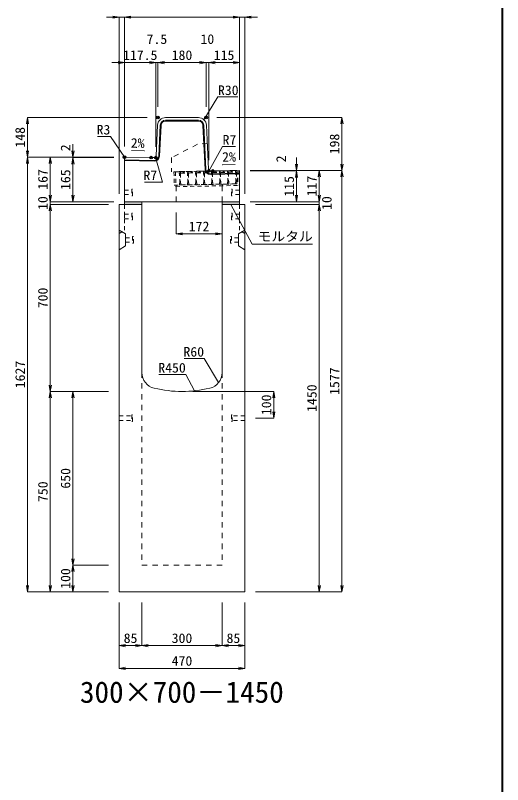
# Model space of a CAD drawing. Units: millimetres at full size. Extents: x -22536 to 51867, y -19720 to 38340.
# Drawn here: x 22776 to 24600, y 11929 to 14807 of the extents above; entities that cross this region are included whole.
import ezdxf
from ezdxf.enums import TextEntityAlignment as Align

# ---------------------------------------------------------------- set-up
doc = ezdxf.new("R2010")
doc.units = ezdxf.units.MM
doc.header["$LTSCALE"] = 20
doc.header["$PDMODE"] = 32
doc.header["$PDSIZE"] = 10
doc.linetypes.add('USER1', pattern=[2, 1, -1])
doc.linetypes.add('USER2', pattern=[1.35, 0.75, -0.6])
for name, color, linetype, lineweight in [('インサート', 3, 'USER2', 9), ('グレーチング', 7, 'USER2', 5), ('モルタル', 7, 'Continuous', 9), ('受枠', 3, 'USER2', 9), ('図枠', 7, 'Continuous', 5), ('寸法線', 7, 'Continuous', 13), ('引出線', 4, 'Continuous', 13), ('本体', 2, 'Continuous', 13), ('目地', 132, 'Continuous', 5)]:
    doc.layers.add(name, color=color, linetype=linetype, lineweight=lineweight)
doc.layers.add('作業エリア', color=11, linetype='Continuous')
doc.layers.add('文字', color=7, linetype='Continuous')
doc.styles.add('ＭＳ 明朝', font='')
doc.styles.get('ＭＳ 明朝').set_extended_font_data('MS Mincho')

# ---------------------------------------------------------------- blocks, each defined once
blk = doc.blocks.new('open_arrow')
at = {"color": 0, "linetype": 'Continuous', "lineweight": -2}
blk.add_lwpolyline([(7.5, 1.25), (0, 0), (7.5, -1.25)], dxfattribs=at)

msp = doc.modelspace()

# ---------------------------------------------------------------- hatches: boundary and pattern name
at = {"layer": 'モルタル'}
for points in [[(23250, 14100), (23250, 14110), (23185, 14110), (23185, 14100)], [(23615, 14100), (23615, 14110), (23550, 14110), (23550, 14100)]]:
    msp.add_hatch(color=256, dxfattribs=at).paths.add_polyline_path(points)

# ---------------------------------------------------------------- linework, layer by layer
at = {"layer": 'インサート'}
for p, q in [((23185, 14153.5), (23212, 14153.5)), ((23185, 14153.5), (23185, 14136.5)), ((23185, 14136.5), (23212, 14136.5)), ((23215, 14157.5), (23212, 14157.5)), ((23212, 14157.5), (23212, 14132.5)), ((23215, 14132.5), (23215, 14157.5)), ((23585, 14157.5), (23588, 14157.5)), ((23585, 14132.5), (23585, 14157.5)), ((23588, 14157.5), (23588, 14132.5)), ((23615, 14153.5), (23588, 14153.5)), ((23615, 14136.5), (23588, 14136.5)), ((23615, 14153.5), (23615, 14136.5)), ((23212, 14132.5), (23215, 14132.5)), ((23588, 14132.5), (23585, 14132.5)), ((23185, 14063.5), (23212, 14063.5)), ((23185, 14063.5), (23185, 14046.5)), ((23215, 14067.5), (23212, 14067.5)), ((23212, 14067.5), (23212, 14042.5)), ((23215, 14042.5), (23215, 14067.5)), ((23585, 14067.5), (23588, 14067.5)), ((23585, 14042.5), (23585, 14067.5)), ((23588, 14067.5), (23588, 14042.5)), ((23615, 14063.5), (23588, 14063.5)), ((23615, 14063.5), (23615, 14046.5)), ((23185, 14046.5), (23212, 14046.5)), ((23212, 14042.5), (23215, 14042.5)), ((23588, 14042.5), (23585, 14042.5)), ((23615, 14046.5), (23588, 14046.5)), ((23188.2, 13975.5), (23215.2, 13975.5)), ((23188.2, 13975.5), (23188.2, 13958.5)), ((23218.2, 13979.5), (23215.2, 13979.5)), ((23215.2, 13979.5), (23215.2, 13954.5)), ((23218.2, 13954.5), (23218.2, 13979.5)), ((23581.8, 13979.5), (23584.8, 13979.5)), ((23581.8, 13954.5), (23581.8, 13979.5)), ((23584.8, 13979.5), (23584.8, 13954.5)), ((23611.8, 13975.5), (23584.8, 13975.5)), ((23611.8, 13975.5), (23611.8, 13958.5)), ((23188.2, 13958.5), (23215.2, 13958.5)), ((23215.2, 13954.5), (23218.2, 13954.5)), ((23584.8, 13954.5), (23581.8, 13954.5)), ((23611.8, 13958.5), (23584.8, 13958.5)), ((23165, 13308.5), (23212, 13308.5)), ((23165, 13308.5), (23165, 13291.5)), ((23215, 13312.5), (23212, 13312.5)), ((23212, 13312.5), (23212, 13287.5)), ((23215, 13287.5), (23215, 13312.5)), ((23588, 13312.5), (23585, 13312.5)), ((23585, 13312.5), (23585, 13287.5)), ((23588, 13287.5), (23588, 13312.5)), ((23635, 13308.5), (23588, 13308.5)), ((23635, 13291.5), (23635, 13308.5)), ((23165, 13291.5), (23212, 13291.5)), ((23212, 13287.5), (23215, 13287.5)), ((23585, 13287.5), (23588, 13287.5)), ((23635, 13291.5), (23588, 13291.5))]:
    msp.add_line(p, q, dxfattribs=at)
at = {"layer": 'グレーチング'}
for p, q in [((23389.92, 14222.5), (23604.88, 14226.8)), ((23395.04, 14216.6), (23419.92, 14223.1)), ((23425.04, 14217.2), (23449.91, 14223.7)), ((23455.03, 14217.8), (23479.91, 14224.3)), ((23485.03, 14218.4), (23509.9, 14224.9)), ((23515.02, 14219), (23539.89, 14225.5)), ((23515.02, 14219), (23540.01, 14219.5)), ((23545.01, 14219.6), (23569.89, 14226.1)), ((23545.01, 14219.6), (23570.01, 14220.1)), ((23575.01, 14220.2), (23599.88, 14226.7)), ((23575.01, 14220.2), (23600, 14220.7)), ((23395.04, 14216.6), (23420.04, 14217.1)), ((23425.04, 14217.2), (23450.03, 14217.7)), ((23455.03, 14217.8), (23480.03, 14218.3)), ((23485.03, 14218.4), (23510.02, 14218.9)), ((23390.92, 14172.51), (23605.88, 14176.81))]:
    msp.add_line(p, q, dxfattribs=at)
for points in [[(23389.92, 14222.5), (23394.92, 14222.6), (23395.04, 14216.6), (23394.06, 14215.58), (23394.78, 14179.59), (23395.8, 14178.61), (23395.92, 14172.61), (23390.92, 14172.51), (23390.8, 14178.51), (23391.78, 14179.53), (23391.06, 14215.52), (23390.04, 14216.5)], [(23419.92, 14223.1), (23424.92, 14223.2), (23425.04, 14217.2), (23424.06, 14216.18), (23424.78, 14180.19), (23425.8, 14179.21), (23425.92, 14173.21), (23420.92, 14173.11), (23420.8, 14179.11), (23421.78, 14180.13), (23421.06, 14216.12), (23420.04, 14217.1)], [(23449.91, 14223.7), (23454.91, 14223.8), (23455.03, 14217.8), (23454.05, 14216.78), (23454.77, 14180.79), (23455.79, 14179.81), (23455.91, 14173.81), (23450.91, 14173.71), (23450.79, 14179.71), (23451.77, 14180.73), (23451.05, 14216.72), (23450.03, 14217.7)], [(23479.91, 14224.3), (23484.91, 14224.4), (23485.03, 14218.4), (23484.05, 14217.38), (23484.77, 14181.39), (23485.79, 14180.41), (23485.91, 14174.41), (23480.91, 14174.31), (23480.79, 14180.31), (23481.77, 14181.33), (23481.05, 14217.32), (23480.03, 14218.3)], [(23509.9, 14224.9), (23514.9, 14225), (23515.02, 14219), (23514.04, 14217.98), (23514.76, 14181.99), (23515.78, 14181.01), (23515.9, 14175.01), (23510.9, 14174.91), (23510.78, 14180.91), (23511.76, 14181.93), (23511.04, 14217.92), (23510.02, 14218.9)], [(23539.89, 14225.5), (23544.89, 14225.6), (23545.01, 14219.6), (23544.03, 14218.58), (23544.75, 14182.59), (23545.77, 14181.61), (23545.89, 14175.61), (23540.89, 14175.51), (23540.77, 14181.51), (23541.75, 14182.53), (23541.03, 14218.52), (23540.01, 14219.5)], [(23569.89, 14226.1), (23574.89, 14226.2), (23575.01, 14220.2), (23574.03, 14219.18), (23574.75, 14183.19), (23575.77, 14182.21), (23575.89, 14176.21), (23570.89, 14176.11), (23570.77, 14182.11), (23571.75, 14183.13), (23571.03, 14219.12), (23570.01, 14220.1)], [(23599.88, 14226.7), (23604.88, 14226.8), (23605, 14220.8), (23604.02, 14219.78), (23604.74, 14183.79), (23605.76, 14182.81), (23605.88, 14176.81), (23600.88, 14176.71), (23600.76, 14182.71), (23601.74, 14183.73), (23601.02, 14219.72), (23600, 14220.7)]]:
    msp.add_lwpolyline(points, close=True, dxfattribs=at)
at = {"layer": 'モルタル'}
for points in [[(23185, 14110), (23250, 14110), (23250, 14100), (23185, 14100)], [(23550, 14110), (23615, 14110), (23615, 14100), (23550, 14100)]]:
    msp.add_lwpolyline(points, close=True, dxfattribs=at)
at = {"layer": '作業エリア'}
for p in [(23310, 14425), (23490, 14425), (23185, 14277), (23285, 14275), (23302.5, 14275), (23500, 14225), (23515, 14225)]:
    msp.add_point(p, dxfattribs=at)
at = {"layer": '受枠'}
for p, q in [((23369.93, 14222.1), (23612.88, 14226.96)), ((23369.93, 14222.1), (23370.93, 14172.11)), ((23375.93, 14222.22), (23377.05, 14166.23)), ((23606.88, 14226.84), (23607.88, 14176.85)), ((23612.88, 14226.96), (23614, 14170.97)), ((23370.93, 14172.11), (23607.88, 14176.85)), ((23377.05, 14166.23), (23614, 14170.97)), ((23550.89, 14175.71), (23551.01, 14169.71))]:
    msp.add_line(p, q, dxfattribs=at)
at = {"layer": '図枠', "lineweight": 40}
msp.add_line((24600, 600), (24600, 17220), dxfattribs=at)
at = {"layer": '寸法線'}
for p, q in [((23233, 14800.58), (23117, 14800.58)), ((23165, 14140), (23165, 14800.58)), ((23185, 14800.58), (23615, 14800.58)), ((23185, 14317), (23185, 14800.58)), ((23185, 14317), (23185, 14800.58)), ((23567, 14800.58), (23683, 14800.58)), ((23615, 14267), (23615, 14800.58)), ((23615, 14267), (23615, 14800.58)), ((23635, 14140), (23635, 14800.58)), ((23137, 14630.58), (23302.5, 14630.58)), ((23185, 14317), (23185, 14630.58)), ((23254.5, 14630.58), (23358, 14630.58)), ((23302.5, 14315), (23302.5, 14630.58)), ((23302.5, 14315), (23302.5, 14630.58)), ((23310, 14465), (23310, 14630.58)), ((23310, 14630.58), (23490, 14630.58)), ((23310, 14465), (23310, 14630.58)), ((23442, 14630.58), (23548, 14630.58)), ((23490, 14465), (23490, 14630.58)), ((23490, 14465), (23490, 14630.58)), ((23500, 14265), (23500, 14630.58)), ((23500, 14630.58), (23615, 14630.58)), ((23500, 14265), (23500, 14630.58)), ((23615, 14267), (23615, 14630.58)), ((22822.06, 14425), (22822.06, 14277)), ((23270, 14425), (22822.06, 14425)), ((23530, 14425), (23998.78, 14425)), ((23998.78, 14425), (23998.78, 14227)), ((22992.06, 14325), (22992.06, 14227)), ((23145, 14277), (22822.06, 14277)), ((22822.06, 12650), (22822.06, 14277)), ((23145, 14277), (22822.06, 14277)), ((22907.06, 14277), (22907.06, 14110)), ((23145, 14277), (22907.06, 14277)), ((23145, 14277), (22992.06, 14277)), ((23145, 14275), (22992.06, 14275)), ((22992.06, 14275), (22992.06, 14110)), ((23145, 14275), (22992.06, 14275)), ((23828.78, 14275), (23828.78, 14177)), ((23655, 14227), (23828.78, 14227)), ((23655, 14227), (23913.78, 14227)), ((23655, 14227), (23998.78, 14227)), ((23655, 14227), (23998.78, 14227)), ((23655, 14225), (23828.78, 14225)), ((23655, 14225), (23828.78, 14225)), ((23828.78, 14225), (23828.78, 14110)), ((23913.78, 14227), (23913.78, 14110)), ((23998.78, 14227), (23998.78, 12650)), ((22907.06, 14158), (22907.06, 14052)), ((23913.78, 14158), (23913.78, 14052)), ((23145, 14110), (22907.06, 14110)), ((23145, 14110), (22907.06, 14110)), ((23145, 14110), (22992.06, 14110)), ((23655, 14110), (23828.78, 14110)), ((23655, 14110), (23913.78, 14110)), ((23655, 14110), (23913.78, 14110)), ((23125, 14100), (22907.06, 14100)), ((22907.06, 14100), (22907.06, 13400)), ((23125, 14100), (22907.06, 14100)), ((23675, 14100), (23913.78, 14100)), ((23675, 14100), (23913.78, 14100)), ((23913.78, 14100), (23913.78, 12650)), ((23378, 14070), (23378, 13989.77)), ((23378, 13989.77), (23550, 13989.77)), ((23125, 13400), (22907.06, 13400)), ((22907.06, 12650), (22907.06, 13400)), ((23125, 13400), (22907.06, 13400)), ((22992.06, 13400), (22992.06, 12750)), ((23125, 13400), (22992.06, 13400)), ((23440, 13400), (23743.78, 13400)), ((23743.78, 13400), (23743.78, 13300)), ((23675, 13300), (23743.78, 13300)), ((23125, 12750), (22992.06, 12750)), ((22992.06, 12750), (22992.06, 12650)), ((23125, 12750), (22992.06, 12750)), ((23125, 12650), (22822.06, 12650)), ((23125, 12650), (22907.06, 12650)), ((23125, 12650), (22992.06, 12650)), ((23675, 12650), (23913.78, 12650)), ((23675, 12650), (23998.78, 12650)), ((23165, 12610), (23165, 12448.84)), ((23165, 12610), (23165, 12363.84)), ((23250, 12610), (23250, 12448.84)), ((23250, 12610), (23250, 12448.84)), ((23550, 12610), (23550, 12448.84)), ((23550, 12610), (23550, 12448.84)), ((23635, 12610), (23635, 12448.84)), ((23635, 12610), (23635, 12363.84)), ((23165, 12448.84), (23250, 12448.84)), ((23250, 12448.84), (23550, 12448.84)), ((23550, 12448.84), (23635, 12448.84)), ((23165, 12363.84), (23635, 12363.84))]:
    msp.add_line(p, q, dxfattribs=at)
at = {"layer": '引出線'}
for points in [[(23482.14, 14416.74), (23534.6, 14502.07), (23609.27, 14502.07)], [(23185.9, 14276.08), (23131.83, 14354.5), (23084.11, 14354.5)], [(23501.83, 14226.93), (23551.86, 14316.53), (23599.79, 14316.53)], [(23259.18, 14300.18), (23210.44, 14301.15), (23259.18, 14300.18)], [(23300.67, 14276.93), (23327.18, 14183.56), (23259.25, 14183.56)], [(23550.86, 14248.59), (23599.57, 14249.56), (23550.83, 14248.59)], [(23582.5, 14100), (23663.13, 13950.97), (23889.05, 13950.97)], [(23537.07, 13433.32), (23482.66, 13523.21), (23407.98, 13523.21)], [(23446.44, 13402.4), (23414.22, 13463.55), (23313.21, 13463.55)]]:
    msp.add_lwpolyline(points, dxfattribs=at)
at = {"layer": '本体'}
for p, q in [((23338.54, 14425), (23461.46, 14425)), ((23302.83, 14281.65), (23308.57, 14396.5)), ((23499.67, 14231.65), (23491.43, 14396.5)), ((23188.06, 14276.94), (23285, 14275)), ((23185, 14110), (23185, 14273.94)), ((23285, 14275), (23295.84, 14275)), ((23515, 14225), (23506.66, 14225)), ((23615, 14227), (23515, 14225)), ((23615, 14110), (23615, 14227)), ((23185, 14110), (23615, 14110)), ((23165, 14100), (23165, 12650)), ((23165, 14100), (23250, 14100)), ((23250, 14100), (23250, 13470.53)), ((23550, 14100), (23635, 14100)), ((23550, 14100), (23550, 13470.53)), ((23635, 14100), (23635, 12650)), ((23165, 12650), (23635, 12650))]:
    msp.add_line(p, q, dxfattribs=at)
at = {"layer": '本体', "linetype": 'USER1'}
for p, q in [((23458, 14325), (23361, 14275)), ((23494.85, 14328), (23458, 14325)), ((23361, 14275), (23361, 14221.92)), ((23515, 14225), (23361, 14221.92)), ((23378, 14110), (23378, 14172.25)), ((23550, 14110), (23550, 14175.69))]:
    msp.add_line(p, q, dxfattribs=at)
at = {"layer": '本体', "linetype": 'USER2', "lineweight": 9}
for p, q in [((23185, 14003), (23185, 14100)), ((23615, 14003), (23615, 14100)), ((23165, 13990.5), (23185, 14003)), ((23635, 13990.5), (23615, 14003))]:
    msp.add_line(p, q, dxfattribs=at)
at = {"layer": '本体', "lineweight": 9}
for p, q in [((23165, 14004), (23188.2, 13989.5)), ((23188.2, 13989.5), (23188.2, 13944.5)), ((23634.58, 14003.74), (23611.8, 13989.5)), ((23611.8, 13989.5), (23611.8, 13944.5)), ((23188.2, 13944.5), (23165, 13930)), ((23611.8, 13944.5), (23635, 13930))]:
    msp.add_line(p, q, dxfattribs=at)
at = {"layer": '本体', "linetype": 'USER1', "lineweight": 15}
for p, q in [((23250, 13470.53), (23250, 12750)), ((23550, 13470.53), (23550, 12750)), ((23250, 12750), (23550, 12750))]:
    msp.add_line(p, q, dxfattribs=at)
at = {"layer": '本体'}
for centre, radius, start, end in [((23338.54, 14395), 30, 90, 177.13759), ((23461.46, 14395), 30, 2.86241, 90), ((23188, 14273.94), 3, 88.85424, 180), ((23295.84, 14282), 7, 270, 357.13759), ((23506.66, 14232), 7, 182.86241, 270), ((23310, 13470.53), 60, 180, 256.65764), ((23490, 13470.53), 60, 283.34236, 0), ((23400, 13850), 450, 256.65764, 283.34236)]:
    msp.add_arc(centre, radius, start, end, dxfattribs=at)
at = {"layer": '目地'}
for p, q in [((23312.81, 14280.94), (23318.56, 14396)), ((23315.81, 14280.79), (23321.56, 14395.85)), ((23338.54, 14415), (23461.46, 14415)), ((23338.54, 14412), (23461.46, 14412)), ((23478.44, 14395.85), (23486.69, 14230.84)), ((23481.44, 14396), (23489.69, 14230.99)), ((23185, 14267), (23295.49, 14264.79)), ((23185, 14264), (23295.43, 14261.79)), ((23507.01, 14214.84), (23615, 14217)), ((23507.07, 14211.84), (23615, 14214))]:
    msp.add_line(p, q, dxfattribs=at)
for centre, radius, start, end in [((23338.54, 14395), 20, 90, 177.13759), ((23338.54, 14395), 17, 90, 177.13759), ((23461.46, 14395), 20, 2.86241, 90), ((23461.46, 14395), 17, 2.86241, 90), ((23295.83, 14281.78), 20, 268.85424, 357.13759), ((23295.83, 14281.78), 17, 268.85424, 357.13759), ((23506.67, 14231.83), 20, 182.86241, 271.14576), ((23506.67, 14231.83), 17, 182.86241, 271.14576)]:
    msp.add_arc(centre, radius, start, end, dxfattribs=at)

# ---------------------------------------------------------------- block references
at = {"layer": '寸法線', "xscale": 3.2, "yscale": 3.2}
for p, rotation in [((23165, 14800.58), 180), ((23615, 14800.58), 180), ((23615, 14800.58), 180), ((23185, 14630.58), 180), ((23302.5, 14630.58), 180), ((23302.5, 14630.58), 180), ((23490, 14630.58), 180), ((23490, 14630.58), 180), ((23615, 14630.58), 180), ((22822.06, 14425), 270), ((23998.78, 14425), 270), ((22822.06, 14277), 90), ((22822.06, 14277), 270), ((22907.06, 14277), 270), ((22992.06, 14277), 90), ((22992.06, 14275), 270), ((22992.06, 14275), 270), ((23828.78, 14227), 90), ((23998.78, 14227), 90), ((23828.78, 14225), 270), ((23828.78, 14225), 270), ((23913.78, 14227), 270), ((23998.78, 14227), 270), ((22907.06, 14110), 90), ((22907.06, 14110), 90), ((22992.06, 14110), 90), ((23828.78, 14110), 90), ((23913.78, 14110), 90), ((23913.78, 14110), 90), ((22907.06, 14100), 270), ((22907.06, 14100), 270), ((23913.78, 14100), 270), ((23913.78, 14100), 270), ((23550, 13989.77), 180), ((22907.06, 13400), 90), ((22907.06, 13400), 270), ((22992.06, 13400), 270), ((23743.78, 13400), 270), ((23743.78, 13300), 90), ((22992.06, 12750), 90), ((22992.06, 12750), 270), ((22822.06, 12650), 90), ((22907.06, 12650), 90), ((22992.06, 12650), 90), ((23913.78, 12650), 90), ((23998.78, 12650), 90), ((23250, 12448.84), 180), ((23550, 12448.84), 180), ((23635, 12448.84), 180), ((23635, 12363.84), 180)]:
    msp.add_blockref('open_arrow', p, dxfattribs=dict(at, rotation=rotation))
for p in [(23185, 14800.58), (23185, 14800.58), (23635, 14800.58), (23310, 14630.58), (23310, 14630.58), (23500, 14630.58), (23500, 14630.58), (23378, 13989.77), (23165, 12448.84), (23250, 12448.84), (23550, 12448.84), (23165, 12363.84)]:
    msp.add_blockref('open_arrow', p, dxfattribs=at)
at = {"layer": '引出線', "xscale": 0.0533, "yscale": 0.0533}
for p, rotation in [((23482.14, 14416.74), 58.4), ((23259.18, 14300.18), 178.9), ((23300.67, 14276.93), 285.9), ((23185.9, 14276.08), 124.6), ((23550.86, 14248.59), 1.1), ((23501.83, 14226.93), 60.8), ((23582.5, 14100), 298.4), ((23537.07, 13433.32), 121.2), ((23446.44, 13402.4), 117.8)]:
    msp.add_blockref('open_arrow', p, dxfattribs=dict(at, rotation=rotation))

# ---------------------------------------------------------------- texts
at = {"layer": '寸法線', "style": 'ＭＳ 明朝', "width": 1.05}
for s, p in [('7.5', (23306.25, 14718.58)), ('10', (23495, 14718.58)), ('117.5', (23243.75, 14658.58)), ('180', (23400, 14658.58)), ('115', (23557.5, 14658.58)), ('172', (23464, 14017.77)), ('85', (23207.5, 12476.84)), ('300', (23400, 12476.84)), ('85', (23592.5, 12476.84)), ('470', (23400, 12391.84))]:
    msp.add_text(s, height=36.03, dxfattribs=at).set_placement(p, align=Align.MIDDLE_CENTER)
for s, p in [('148', (22794.06, 14351)), ('198', (23970.78, 14326)), ('2', (22964.06, 14311.82)), ('2', (23770.78, 14270.34)), ('167', (22879.06, 14193.5)), ('165', (22964.06, 14192.5)), ('115', (23800.78, 14167.5)), ('117', (23885.78, 14168.5)), ('10', (22879.06, 14105)), ('10', (23941.78, 14105)), ('700', (22879.06, 13750)), ('1627', (22794.06, 13463.5)), ('1577', (23970.78, 13438.5)), ('1450', (23885.78, 13375)), ('100', (23715.78, 13350)), ('650', (22964.06, 13075)), ('750', (22879.06, 13025)), ('100', (22964.06, 12700))]:
    msp.add_text(s, height=36.03, rotation=90, dxfattribs=at).set_placement(p, align=Align.MIDDLE_CENTER)
at = {"layer": '引出線', "style": 'ＭＳ 明朝', "width": 1.05}
for s, p in [('R30', (23534.6, 14545.27)), ('R7', (23551.86, 14359.73)), ('モルタル', (23683.13, 13998.08))]:
    msp.add_text(s, height=36.03, dxfattribs=at).set_placement(p, align=Align.TOP_LEFT)
for s, p in [('R3', (23131.83, 14397.7)), ('R7', (23307.18, 14226.76)), ('R60', (23482.66, 13566.41)), ('R450', (23414.22, 13506.75))]:
    msp.add_text(s, height=36.03, dxfattribs=at).set_placement(p, align=Align.TOP_RIGHT)
msp.add_text('2%', height=36.03, rotation=358.854, dxfattribs=at).set_placement((23260.12, 14347.07), align=Align.TOP_RIGHT)
msp.add_text('2%', height=36.03, rotation=1.146, dxfattribs=at).set_placement((23549.89, 14295.48), align=Align.TOP_LEFT)
at = {"layer": '文字', "style": 'ＭＳ 明朝'}
msp.add_text('300×700－1450', height=80.06, dxfattribs=at).set_placement((23399.52, 12275.03), align=Align.MIDDLE_CENTER)

doc.saveas('drawing.dxf')
